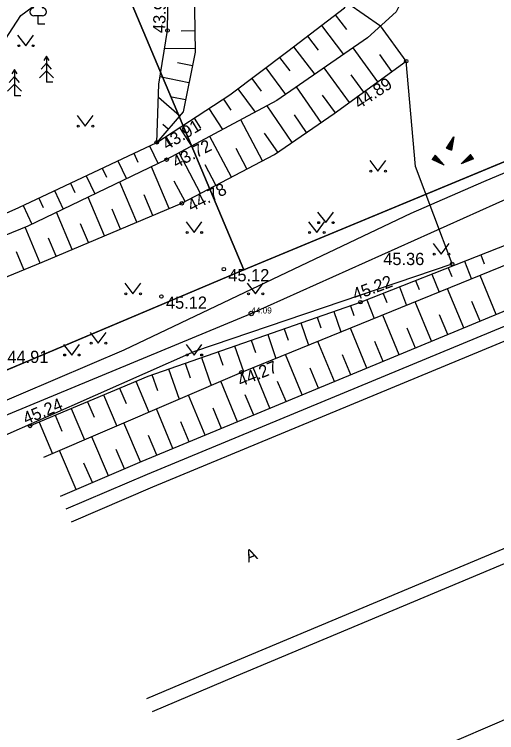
# Model space of a CAD drawing. Extents: x 543497 to 546634, y 6576026 to 6577859.
# Drawn here: x 545730.73 to 545758.28, y 6577556.42 to 6577597.47 of the extents above; entities that cross this region are included whole.
import ezdxf

# ---------------------------------------------------------------- set-up
doc = ezdxf.new("R2010")
doc.units = 0
for name, color, linetype in [('AED', 7, 'Continuous'), ('HALJASTUS', 7, 'Continuous'), ('KOORDPUNKT', 7, 'Continuous'), ('korgus-EH2000', 7, 'Continuous'), ('MPKAABEL', 7, 'Continuous'), ('PIIR', 7, 'Continuous'), ('PUU', 7, 'Continuous'), ('RELJEEF', 7, 'Continuous'), ('SITRASS', 7, 'Continuous'), ('TEE', 7, 'Continuous')]:
    doc.layers.add(name, color=color, linetype=linetype)

# ---------------------------------------------------------------- blocks, each defined once
blk = doc.blocks.new('KUUSK1')
for p, q in [((0, 3), (-0.3, 2.5)), ((0.3, 2.5), (0, 3)), ((0, 3), (0, 0)), ((0, 2.2), (-0.6, 1.5)), ((0.6, 1.5), (0, 2.2)), ((0, 1.3), (-0.8, 0.5)), ((0.8, 0.5), (0, 1.3)), ((0.72, 0), (0, 0))]:
    blk.add_line(p, q)
blk = doc.blocks.new('LEHTP1')
for p, q in [((0.48, 0.95), (-0.48, 0.95)), ((0, 0), (0, 0.95)), ((0.76, 0), (0, 0))]:
    blk.add_line(p, q)
for centre, radius, start, end in [((0, 3.04), 0.554, 332.5799, 207.4201), ((-0.34, 2.345), 0.465, 109.02174, 253.14154), ((0.34, 2.345), 0.465, 286.85082, 70.98591), ((-0.475, 1.425), 0.475, 90.0016, 269.3953), ((0.475, 1.425), 0.475, 270.6047, 89.9984)]:
    blk.add_arc(centre, radius, start, end)
blk = doc.blocks.new('MURU')
for p, q in [((-0.927, 1.213), (0, 0)), ((0, 0), (0.891, 1.213))]:
    blk.add_line(p, q)
for centre in [(-0.802, 0), (0.856, 0)]:
    blk.add_circle(centre, 0.11)
blk = doc.blocks.new('POINT_DISPLAY')
blk.add_line((0, 0), (0, 0))
blk = doc.blocks.new('KIVIKU')
for p, q in [((-0.71, 1.052), (0.13, 2.332)), ((-0.31, 1.652), (0.03, 1.802)), ((-0.21, 1.802), (0.05, 1.922)), ((-0.16, 1.612), (0.01, 1.682)), ((0.13, 2.332), (-0.15, 0.822)), ((-0.12, 1.952), (0.08, 2.032)), ((-0.02, 2.102), (0.1, 2.152)), ((0.08, 2.252), (0.12, 2.272)), ((-0.71, 1.052), (-0.06, 1.332)), ((-0.71, 1.052), (-0.15, 0.822)), ((-0.61, 1.202), (-0.04, 1.442)), ((-0.58, 1.002), (-0.08, 1.212)), ((-0.51, 1.352), (-0.01, 1.562)), ((-0.45, 0.942), (-0.1, 1.092)), ((-0.41, 1.502), (-0.16, 1.612)), ((-0.31, 0.892), (-0.12, 0.972)), ((-0.18, 0.842), (-0.15, 0.852)), ((-1.993, 0.25), (-2.363, -0.23)), ((-2.163, 0.03), (-2.113, -0.34)), ((-2.083, 0.14), (-2.013, -0.4)), ((-1.993, 0.25), (-0.983, -0.89)), ((-1.993, 0.25), (-1.903, -0.45)), ((-1.873, 0.12), (-1.793, -0.5)), ((0.966, -0.76), (2.046, 0.33)), ((2.306, -0.06), (1.776, 0.05)), ((2.226, 0.06), (1.856, 0.13)), ((2.146, 0.18), (1.946, 0.22)), ((2.066, 0.3), (2.026, 0.3)), ((2.386, -0.17), (2.046, 0.33)), ((-0.983, -0.89), (-2.363, -0.23)), ((-2.343, -0.2), (-2.333, -0.24)), ((-2.253, -0.09), (-2.223, -0.29)), ((-1.753, -0.02), (-1.683, -0.55)), ((-1.633, -0.15), (-1.603, -0.43)), ((-1.603, -0.43), (-1.573, -0.61)), ((-1.523, -0.29), (-1.463, -0.66)), ((-1.403, -0.42), (-1.363, -0.71)), ((-1.283, -0.56), (-1.253, -0.76)), ((-1.163, -0.69), (-1.143, -0.82)), ((2.386, -0.17), (0.966, -0.76)), ((1.046, -0.73), (1.016, -0.72)), ((1.216, -0.66), (1.096, -0.63)), ((1.386, -0.59), (1.176, -0.55)), ((1.546, -0.52), (1.266, -0.46)), ((1.716, -0.45), (1.346, -0.38)), ((1.616, -0.33), (1.436, -0.29)), ((2.046, -0.31), (1.516, -0.21)), ((2.216, -0.24), (1.606, -0.12)), ((1.886, -0.38), (1.616, -0.33)), ((2.386, -0.17), (1.686, -0.04)), ((-1.043, -0.83), (-1.033, -0.87))]:
    blk.add_line(p, q)
for p in [(-0.71, 1.052), (-1.993, 0.25), (2.386, -0.17)]:
    blk.add_blockref('POINT_DISPLAY', p)

msp = doc.modelspace()

# ---------------------------------------------------------------- linework, layer by layer
at = {"layer": 'AED'}
for points in [[(545840.301, 6577612.146), (545837.306, 6577610.993), (545817.958, 6577603.482), (545799.747, 6577596.209), (545778.688, 6577587.816), (545759.5, 6577579.962), (545738.312, 6577571.179), (545733.659, 6577569.181)], [(545840.301, 6577612.146), (545837.306, 6577610.993), (545817.958, 6577603.482), (545799.747, 6577596.209), (545778.688, 6577587.816), (545759.5, 6577579.962), (545738.312, 6577571.179), (545733.659, 6577569.181)], [(545738.617, 6577557.635), (545743.417, 6577559.669), (545763.695, 6577568.169), (545783.433, 6577576.227), (545804.204, 6577584.593), (545821.938, 6577591.645), (545841.105, 6577599.12), (545845.311, 6577600.739)], [(545738.617, 6577557.635), (545743.417, 6577559.669), (545763.695, 6577568.169), (545783.433, 6577576.227), (545804.204, 6577584.593), (545821.938, 6577591.645), (545841.105, 6577599.12), (545845.311, 6577600.739)]]:
    msp.add_lwpolyline(points, dxfattribs=at)
at = {"layer": 'HALJASTUS'}
msp.add_lwpolyline([(545556.87, 6577498.132), (545578.261, 6577509.513), (545594.457, 6577518.487), (545605.308, 6577523.591), (545620.553, 6577530.623), (545630.954, 6577533.559), (545632.991, 6577530.881), (545637.561, 6577532.802), (545652.871, 6577539.503), (545663.588, 6577544.144), (545682.022, 6577552.729), (545701.911, 6577561.503), (545719.953, 6577568.894), (545729.67, 6577573.186), (545741.031, 6577578.228), (545755.742, 6577583.201), (545753.654, 6577588.781), (545753.111, 6577594.792)], dxfattribs=at)
at = {"layer": 'KOORDPUNKT'}
for radius in [0.125, 0.0125, 0.011, 0.00955, 0.00807, 0.00659, 0.00511, 0.00363, 0.00215]:
    msp.add_circle((545744.263, 6577580.372), radius, dxfattribs=at)
at = {"layer": 'korgus-EH2000'}
for centre in [(545739.479, 6577596.542), (545753.111, 6577594.792), (545738.86, 6577590.15), (545739.426, 6577589.166), (545740.294, 6577586.671), (545742.692, 6577582.908), (545742.692, 6577582.908), (545755.742, 6577583.201), (545755.742, 6577583.201), (545739.129, 6577581.343), (545739.129, 6577581.343), (545750.502, 6577581.016), (545750.502, 6577581.016), (545743.699, 6577577.007), (545743.699, 6577577.007), (545731.614, 6577573.944), (545731.614, 6577573.944)]:
    msp.add_circle(centre, 0.1, dxfattribs=at)
at = {"layer": 'MPKAABEL'}
msp.add_lwpolyline([(545729.971, 6577595.669), (545731.086, 6577597.404), (545735.001, 6577600.291), (545735.362, 6577601.12), (545732.242, 6577608.658)], dxfattribs=at)
at = {"layer": 'PIIR'}
for points in [[(546508.03, 6577841.48), (546527.76, 6577842.6), (546535.64, 6577829.79), (546540.71, 6577817.81), (546551.12, 6577809.99), (546561.59, 6577802.16), (546622.52, 6577814.88), (546633.51, 6577792.62), (546608.95, 6577787.91), (546573.78, 6577780.87), (546521.59, 6577770.69), (546316.12, 6577725.86), (546173.38, 6577691.06), (546034.23, 6577654.21), (545899.95, 6577611.29), (545780.54, 6577566.57), (545623.97, 6577499.02), (545555.77, 6577467.67), (545385.83, 6577376.92), (545249.19, 6577295.85), (545250.22, 6577289.9), (544980.83, 6577118.49)], [(545764.02, 6577591.24), (545743.83, 6577582.87), (545701.39, 6577683.56), (545697.08, 6577693.8), (545689.57, 6577752.73), (545767.76, 6577766.59), (545789.82, 6577704.15), (545821.56, 6577614.29), (545798.4, 6577605.14), (545764.02, 6577591.24)], [(545673.8, 6577552.72), (545639.76, 6577537.43), (545600.27, 6577519.26), (545552.48, 6577632.65), (545626.85, 6577664.1), (545690.62, 6577691.07), (545694.95, 6577680.83), (545701.39, 6577683.56), (545743.83, 6577582.87), (545712.72, 6577569.73), (545673.8, 6577552.72)], [(544735.78, 6577003.33), (545244.51, 6577326.53), (545247.53, 6577327.48), (545255.02, 6577332.08), (545355.7, 6577393.55), (545396.67, 6577416.25), (545446.15, 6577442.67), (545483.43, 6577462.14), (545526.72, 6577483.94), (545567.61, 6577503.92), (545600.27, 6577519.26), (545639.76, 6577537.43), (545673.8, 6577552.72), (545712.72, 6577569.73), (545743.83, 6577582.87), (545764.02, 6577591.24), (545805.47, 6577607.21), (545907.89, 6577644.25), (545925.88, 6577650.4), (545918.84, 6577672.45), (545921.7, 6577673.29), (545969.55, 6577687.28)]]:
    msp.add_lwpolyline(points, dxfattribs=at)
at = {"layer": 'RELJEEF'}
for p, q in [((545749.785, 6577598.114), (545751.649, 6577596.805)), ((545749.065, 6577597.436), (545749.711, 6577596.592)), ((545741.04, 6577596.518), (545740.256, 6577596.507)), ((545748.271, 6577596.829), (545749.533, 6577595.178)), ((545753.111, 6577594.792), (545751.645, 6577596.802)), ((545747.476, 6577596.221), (545748.093, 6577595.415)), ((545741.055, 6577595.518), (545739.308, 6577595.493)), ((545746.682, 6577595.614), (545747.886, 6577594.038)), ((545751.495, 6577593.613), (545750.079, 6577595.555)), ((545745.885, 6577595.01), (545746.468, 6577594.235)), ((545752.303, 6577594.203), (545751.602, 6577595.163)), ((545740.902, 6577594.534), (545740.054, 6577594.704)), ((545745.086, 6577594.408), (545746.228, 6577592.891)), ((545749.879, 6577592.435), (545748.433, 6577594.417)), ((545740.704, 6577593.554), (545739.046, 6577593.887)), ((545744.287, 6577593.807), (545744.833, 6577593.082)), ((545750.687, 6577593.024), (545749.972, 6577594.005)), ((545748.248, 6577591.278), (545746.85, 6577593.321)), ((545743.488, 6577593.206), (545744.486, 6577591.879)), ((545749.072, 6577591.845), (545748.341, 6577592.846)), ((545740.169, 6577591.662), (545738.953, 6577592.715)), ((545740.507, 6577592.573), (545739.733, 6577592.729)), ((545742.672, 6577592.628), (545743.087, 6577591.99)), ((545741.834, 6577592.083), (545742.618, 6577590.877)), ((545746.598, 6577590.149), (545745.164, 6577592.242)), ((545747.423, 6577590.713), (545746.725, 6577591.733)), ((545739.515, 6577590.906), (545739.211, 6577591.169)), ((545740.995, 6577591.538), (545741.364, 6577590.971)), ((545744.9, 6577589.097), (545743.667, 6577591.439)), ((545740.157, 6577590.993), (545740.849, 6577589.929)), ((545739.319, 6577590.448), (545739.641, 6577589.951)), ((545743.131, 6577588.165), (545741.904, 6577590.494)), ((545745.772, 6577589.584), (545745.025, 6577590.675)), ((545738.45, 6577589.956), (545738.935, 6577588.931)), ((545737.546, 6577589.529), (545737.79, 6577589.014)), ((545741.361, 6577587.233), (545740.141, 6577589.549)), ((545744.015, 6577588.631), (545743.4, 6577589.799)), ((545736.642, 6577589.101), (545737.131, 6577588.068)), ((545739.562, 6577586.363), (545738.556, 6577588.75)), ((545742.246, 6577587.699), (545741.634, 6577588.86)), ((545735.738, 6577588.674), (545735.984, 6577588.155)), ((545734.834, 6577588.246), (545735.327, 6577587.204)), ((545737.719, 6577585.586), (545736.75, 6577587.885)), ((545740.476, 6577586.767), (545739.866, 6577587.926)), ((545733.93, 6577587.818), (545734.178, 6577587.295)), ((545733.027, 6577587.391), (545733.523, 6577586.341)), ((545738.641, 6577585.974), (545738.147, 6577587.146)), ((545732.123, 6577586.963), (545732.372, 6577586.436)), ((545735.876, 6577584.809), (545734.944, 6577587.021)), ((545731.219, 6577586.536), (545731.719, 6577585.477)), ((545736.798, 6577585.198), (545736.322, 6577586.325)), ((545734.033, 6577584.033), (545733.138, 6577586.156)), ((545734.955, 6577584.421), (545734.498, 6577585.505)), ((545732.19, 6577583.257), (545731.347, 6577585.309)), ((545733.112, 6577583.644), (545732.673, 6577584.684)), ((545731.264, 6577582.878), (545730.843, 6577583.904)), ((545757.377, 6577583.721), (545757.574, 6577583.219)), ((545757.377, 6577583.721), (545757.574, 6577583.219)), ((545755.516, 6577582.989), (545755.717, 6577582.477)), ((545755.516, 6577582.989), (545755.717, 6577582.477)), ((545756.446, 6577583.355), (545756.845, 6577582.342)), ((545756.446, 6577583.355), (545756.845, 6577582.342)), ((545754.585, 6577582.623), (545754.992, 6577581.589)), ((545754.585, 6577582.623), (545754.992, 6577581.589)), ((545758.261, 6577580.314), (545757.338, 6577582.541)), ((545758.261, 6577580.314), (545757.338, 6577582.541)), ((545753.655, 6577582.256), (545753.86, 6577581.735)), ((545753.655, 6577582.256), (545753.86, 6577581.735)), ((545752.724, 6577581.89), (545753.138, 6577580.837)), ((545752.724, 6577581.89), (545753.138, 6577580.837)), ((545756.413, 6577579.548), (545755.484, 6577581.789)), ((545756.413, 6577579.548), (545755.484, 6577581.789)), ((545751.794, 6577581.524), (545752.003, 6577580.993)), ((545751.794, 6577581.524), (545752.003, 6577580.993)), ((545750.863, 6577581.158), (545751.285, 6577580.085)), ((545750.863, 6577581.158), (545751.285, 6577580.085)), ((545754.566, 6577578.782), (545753.631, 6577581.037)), ((545754.566, 6577578.782), (545753.631, 6577581.037)), ((545757.337, 6577579.931), (545756.874, 6577581.048)), ((545757.337, 6577579.931), (545756.874, 6577581.048)), ((545748.979, 6577580.487), (545749.386, 6577579.315)), ((545748.979, 6577580.487), (545749.386, 6577579.315)), ((545749.924, 6577580.815), (545750.119, 6577580.253)), ((545749.924, 6577580.815), (545750.119, 6577580.253)), ((545748.035, 6577580.159), (545748.247, 6577579.549)), ((545748.035, 6577580.159), (545748.247, 6577579.549)), ((545752.718, 6577578.016), (545751.778, 6577580.285)), ((545752.718, 6577578.016), (545751.778, 6577580.285)), ((545755.489, 6577579.165), (545755.024, 6577580.289)), ((545755.489, 6577579.165), (545755.024, 6577580.289)), ((545747.09, 6577579.831), (545747.531, 6577578.562)), ((545747.09, 6577579.831), (545747.531, 6577578.562)), ((545746.145, 6577579.502), (545746.374, 6577578.844)), ((545746.145, 6577579.502), (545746.374, 6577578.844)), ((545750.871, 6577577.251), (545749.924, 6577579.533)), ((545750.871, 6577577.251), (545749.924, 6577579.533)), ((545753.642, 6577578.399), (545753.173, 6577579.53)), ((545753.642, 6577578.399), (545753.173, 6577579.53)), ((545744.256, 6577578.846), (545744.502, 6577578.139)), ((545744.256, 6577578.846), (545744.502, 6577578.139)), ((545745.201, 6577579.174), (545745.675, 6577577.809)), ((545745.201, 6577579.174), (545745.675, 6577577.809)), ((545743.312, 6577578.518), (545743.82, 6577577.056)), ((545743.312, 6577578.518), (545743.82, 6577577.056)), ((545749.023, 6577576.485), (545748.071, 6577578.781)), ((545749.023, 6577576.485), (545748.071, 6577578.781)), ((545751.794, 6577577.634), (545751.323, 6577578.771)), ((545751.794, 6577577.634), (545751.323, 6577578.771)), ((545742.367, 6577578.189), (545742.632, 6577577.426)), ((545742.367, 6577578.189), (545742.632, 6577577.426)), ((545747.175, 6577575.719), (545746.218, 6577578.029)), ((545747.175, 6577575.719), (545746.218, 6577578.029)), ((545741.422, 6577577.861), (545741.977, 6577576.266)), ((545741.422, 6577577.861), (545741.977, 6577576.266)), ((545749.947, 6577576.868), (545749.472, 6577578.012)), ((545749.947, 6577576.868), (545749.472, 6577578.012)), ((545739.533, 6577577.205), (545740.135, 6577575.473)), ((545739.533, 6577577.205), (545740.135, 6577575.473)), ((545740.478, 6577577.533), (545740.767, 6577576.701)), ((545740.478, 6577577.533), (545740.767, 6577576.701)), ((545745.328, 6577574.953), (545744.365, 6577577.277)), ((545745.328, 6577574.953), (545744.365, 6577577.277)), ((545748.099, 6577576.102), (545747.622, 6577577.254)), ((545748.099, 6577576.102), (545747.622, 6577577.254)), ((545738.589, 6577576.877), (545738.901, 6577575.977)), ((545738.589, 6577576.877), (545738.901, 6577575.977)), ((545737.662, 6577576.502), (545738.411, 6577574.732)), ((545737.662, 6577576.502), (545738.411, 6577574.732)), ((545743.48, 6577574.187), (545742.522, 6577576.5)), ((545743.48, 6577574.187), (545742.522, 6577576.5)), ((545746.252, 6577575.336), (545745.771, 6577576.495)), ((545746.252, 6577575.336), (545745.771, 6577576.495)), ((545736.741, 6577576.112), (545737.116, 6577575.224)), ((545736.741, 6577576.112), (545737.116, 6577575.224)), ((545735.82, 6577575.723), (545736.573, 6577573.941)), ((545735.82, 6577575.723), (545736.573, 6577573.941)), ((545741.633, 6577573.422), (545740.684, 6577575.71)), ((545741.633, 6577573.422), (545740.684, 6577575.71)), ((545744.404, 6577574.57), (545743.922, 6577575.733)), ((545744.404, 6577574.57), (545743.922, 6577575.733)), ((545734.899, 6577575.333), (545735.277, 6577574.44)), ((545734.899, 6577575.333), (545735.277, 6577574.44)), ((545733.978, 6577574.944), (545734.736, 6577573.151)), ((545733.978, 6577574.944), (545734.736, 6577573.151)), ((545739.785, 6577572.656), (545738.847, 6577574.919)), ((545739.785, 6577572.656), (545738.847, 6577574.919)), ((545742.556, 6577573.804), (545742.08, 6577574.955)), ((545742.556, 6577573.804), (545742.08, 6577574.955)), ((545733.057, 6577574.554), (545733.437, 6577573.655)), ((545733.057, 6577574.554), (545733.437, 6577573.655)), ((545732.136, 6577574.165), (545732.899, 6577572.36)), ((545732.136, 6577574.165), (545732.899, 6577572.36)), ((545737.938, 6577571.889), (545736.981, 6577574.117)), ((545737.938, 6577571.889), (545736.981, 6577574.117)), ((545740.709, 6577573.039), (545740.237, 6577574.177)), ((545740.709, 6577573.039), (545740.237, 6577574.177)), ((545736.1, 6577571.1), (545735.144, 6577573.326)), ((545736.1, 6577571.1), (545735.144, 6577573.326)), ((545738.861, 6577572.273), (545738.395, 6577573.398)), ((545738.861, 6577572.273), (545738.395, 6577573.398)), ((545734.263, 6577570.311), (545733.307, 6577572.536)), ((545734.263, 6577570.311), (545733.307, 6577572.536)), ((545737.019, 6577571.494), (545736.541, 6577572.608)), ((545737.019, 6577571.494), (545736.541, 6577572.608)), ((545735.181, 6577570.705), (545734.703, 6577571.818)), ((545735.181, 6577570.705), (545734.703, 6577571.818))]:
    msp.add_line(p, q, dxfattribs=at)
for points in [[(545731.614, 6577573.944), (545738.365, 6577576.799), (545750.502, 6577581.016), (545762.608, 6577585.779), (545774.362, 6577590.573), (545786.917, 6577595.641), (545793.229, 6577598.335), (545801.287, 6577601.547), (545813.699, 6577606.408), (545825.352, 6577611.362), (545838.01, 6577616.378)], [(545731.614, 6577573.944), (545738.365, 6577576.799), (545750.502, 6577581.016), (545762.608, 6577585.779), (545774.362, 6577590.573), (545786.917, 6577595.641), (545793.229, 6577598.335), (545801.287, 6577601.547), (545813.699, 6577606.408), (545825.352, 6577611.362), (545838.01, 6577616.378)], [(545838.591, 6577615.346), (545836.103, 6577614.393), (545795.123, 6577597.935), (545776.122, 6577590.252), (545759.626, 6577583.47), (545743.699, 6577577.007), (545732.388, 6577572.14)], [(545838.591, 6577615.346), (545836.103, 6577614.393), (545795.123, 6577597.935), (545776.122, 6577590.252), (545759.626, 6577583.47), (545743.699, 6577577.007), (545732.388, 6577572.14)], [(545839.979, 6577612.879), (545837.017, 6577611.739), (545817.665, 6577604.227), (545799.451, 6577596.952), (545778.389, 6577588.558), (545759.196, 6577580.701), (545738.001, 6577571.916), (545733.344, 6577569.916)], [(545839.979, 6577612.879), (545837.017, 6577611.739), (545817.665, 6577604.227), (545799.451, 6577596.952), (545778.389, 6577588.558), (545759.196, 6577580.701), (545738.001, 6577571.916), (545733.344, 6577569.916)], [(545740.848, 6577601.438), (545741.003, 6577599.042), (545741.058, 6577595.312), (545740.371, 6577591.895), (545738.86, 6577590.15)], [(545738.86, 6577590.15), (545738.981, 6577593.485), (545739.479, 6577596.542), (545739.521, 6577598.905), (545740.848, 6577601.438)], [(545553.122, 6577505.665), (545553.685, 6577505.983), (545573.938, 6577517.077), (545590.876, 6577526.807), (545599.743, 6577531.91), (545616.679, 6577539.502), (545633.97, 6577546.505), (545646.103, 6577551.612), (545657.903, 6577556.088), (545677.092, 6577564.521), (545697.103, 6577573.543), (545702.839, 6577576.119), (545709.678, 6577578.023), (545716.644, 6577580.748), (545723.855, 6577583.243), (545730.974, 6577586.42), (545738.86, 6577590.15), (545743.03, 6577592.861), (545746.345, 6577595.356), (545749.592, 6577597.839), (545750.935, 6577599.751)], [(545752.912, 6577598.362), (545752.536, 6577597.617), (545750.914, 6577596.133), (545745.725, 6577592.543), (545739.426, 6577589.166), (545731.487, 6577585.366), (545724.802, 6577582.636), (545716.994, 6577579.332), (545697.861, 6577571.954), (545677.641, 6577563.204), (545658.321, 6577555.012), (545646.589, 6577550.301), (545634.458, 6577544.973), (545617.338, 6577537.66), (545600.704, 6577530.324), (545591.716, 6577525.03), (545574.654, 6577515.42)], [(545555.351, 6577501.178), (545555.999, 6577501.499), (545575.521, 6577513.738), (545592.402, 6577523.321), (545601.943, 6577528.611), (545618.367, 6577535.674), (545635.168, 6577543.399), (545647.423, 6577548.496), (545659.275, 6577554.044), (545677.956, 6577561.956), (545698.887, 6577569.488), (545717.356, 6577577.337), (545725.91, 6577580.68), (545732.318, 6577583.31), (545740.294, 6577586.671), (545745.596, 6577589.463), (545749, 6577591.793), (545753.111, 6577594.792)]]:
    msp.add_lwpolyline(points, dxfattribs=at)
at = {"layer": 'SITRASS'}
for points in [[(545725.218, 6577573.271), (545737, 6577578.29), (545746.309, 6577582.728), (545753.405, 6577586.103), (545757.558, 6577587.92), (545763.387, 6577590.372), (545769.274, 6577592.587), (545779.285, 6577596.698), (545786.821, 6577599.389), (545793.444, 6577602.049), (545801.641, 6577605.377), (545810.6, 6577608.984), (545816.886, 6577611.263), (545824.049, 6577613.812), (545833.795, 6577617.385), (545845.301, 6577621.548), (545854.056, 6577624.732), (545867.355, 6577629.483), (545875.382, 6577632.419), (545885.021, 6577635.823), (545896.875, 6577639.935), (545905.262, 6577642.441), (545908.003, 6577643.388)], [(545592.627, 6577513.998), (545608.589, 6577521.201), (545625.437, 6577528.467), (545642.93, 6577536.272), (545658.754, 6577543.29), (545675.68, 6577550.746), (545692.336, 6577557.893), (545709.186, 6577565.215), (545727.252, 6577573.326), (545744.263, 6577580.372), (545761.062, 6577587.912), (545778.45, 6577594.724), (545795.705, 6577601.587), (545802.158, 6577604.124)]]:
    msp.add_lwpolyline(points, dxfattribs=at)
at = {"layer": 'TEE'}
for points in [[(545840.623, 6577611.412), (545837.594, 6577610.247), (545818.251, 6577602.738), (545800.044, 6577595.466), (545778.988, 6577587.074), (545759.805, 6577579.222), (545738.623, 6577570.442), (545733.975, 6577568.446)], [(545840.623, 6577611.412), (545837.594, 6577610.247), (545818.251, 6577602.738), (545800.044, 6577595.466), (545778.988, 6577587.074), (545759.805, 6577579.222), (545738.623, 6577570.442), (545733.975, 6577568.446)], [(545738.302, 6577558.37), (545743.106, 6577560.406), (545763.389, 6577568.908), (545783.132, 6577576.968), (545803.907, 6577585.336), (545821.645, 6577592.389), (545840.816, 6577599.866), (545844.989, 6577601.473)], [(545738.302, 6577558.37), (545743.106, 6577560.406), (545763.389, 6577568.908), (545783.132, 6577576.968), (545803.907, 6577585.336), (545821.645, 6577592.389), (545840.816, 6577599.866), (545844.989, 6577601.473)]]:
    msp.add_lwpolyline(points, dxfattribs=at)

# ---------------------------------------------------------------- block references
at = {"layer": 'HALJASTUS', "yscale": 0.5}
for p, xscale in [((545731.377, 6577595.676), 0.5), ((545734.78, 6577591.072), 0.5), ((545751.5, 6577588.5), 0.5000000000000001), ((545751.5, 6577588.5), 0.5000000000000001), ((545748.516, 6577585.563), 0.5), ((545748.516, 6577585.563), 0.5000000000000001), ((545741, 6577585), 0.5000000000000001), ((545741, 6577585), 0.5000000000000001), ((545748, 6577585), 0.5000000000000001), ((545748, 6577585), 0.5000000000000001), ((545755.123, 6577583.762), 0.5000000000000001), ((545755.123, 6577583.762), 0.5000000000000001), ((545737.5, 6577581.5), 0.5000000000000001), ((545737.5, 6577581.5), 0.5000000000000001), ((545744.5, 6577581.5), 0.5000000000000001), ((545744.5, 6577581.5), 0.5000000000000001), ((545735.518, 6577578.682), 0.5), ((545735.518, 6577578.682), 0.5000000000000001), ((545734, 6577578), 0.5000000000000001), ((545734, 6577578), 0.5000000000000001), ((545741, 6577578), 0.5000000000000001), ((545741, 6577578), 0.5000000000000001)]:
    msp.add_blockref('MURU', p, dxfattribs=dict(at, xscale=xscale))
at = {"layer": 'PUU', "xscale": 0.5, "yscale": 0.5}
for name, p in [('LEHTP1', (545732.084, 6577596.898)), ('KUUSK1', (545732.556, 6577593.586)), ('KUUSK1', (545730.727, 6577592.819))]:
    msp.add_blockref(name, p, dxfattribs=at)
at = {"layer": 'RELJEEF', "xscale": 0.5000000000000001, "yscale": 0.5}
msp.add_blockref('KIVIKU', (545755.776, 6577589.295), dxfattribs=at)
msp.add_blockref('KIVIKU', (545755.776, 6577589.295), dxfattribs=at)

# ---------------------------------------------------------------- texts
at = {"layer": 'KOORDPUNKT'}
msp.add_text('44.09', height=0.35, rotation=360, dxfattribs=at).set_placement((545744.263, 6577580.372))
at = {"layer": 'korgus-EH2000'}
for s, rotation, p in [(' 43.90 ', 87.6561, (545739.318, 6577596.125)), (' 44.89 ', 33.2411, (545750.207, 6577591.891)), (' 43.91 ', 31.2349, (545739.223, 6577589.551)), (' 43.72 ', 27.1578, (545739.746, 6577588.543)), (' 44.78 ', 27.3142, (545740.615, 6577586.049)), (' 45.36 ', 360, (545751.547, 6577583.139)), (' 45.12', 360, (545742.692, 6577582.208)), (' 45.12', 360, (545742.692, 6577582.208)), (' 45.22', 20.5869, (545749.964, 6577581.012)), (' 45.22', 20.5869, (545749.964, 6577581.012)), (' 45.12 ', 360, (545739.129, 6577580.643)), (' 44.91', 360, (545730.068, 6577577.545)), (' 44.91', 360, (545730.068, 6577577.545)), (' 44.27', 22.0459, (545743.415, 6577576.079)), (' 44.27', 22.0459, (545743.415, 6577576.079)), (' 45.24', 22.7959, (545731.155, 6577573.916)), (' 45.24', 22.7959, (545731.155, 6577573.916))]:
    msp.add_text(s, height=0.7, rotation=rotation, dxfattribs=at).set_placement(p)
for s, p in [(' 45.36 ', (545751.547, 6577583.139)), (' 45.12 ', (545739.129, 6577580.643))]:
    msp.add_text(s, height=0.7, dxfattribs=at).set_placement(p)
at = {"layer": 'TEE'}
msp.add_text('A', height=0.7, rotation=22.1491, dxfattribs=at).set_placement((545744.095, 6577566.132))
msp.add_text('A', height=0.7, rotation=22.1491, dxfattribs=at).set_placement((545744.095, 6577566.132))

doc.saveas('drawing.dxf')
